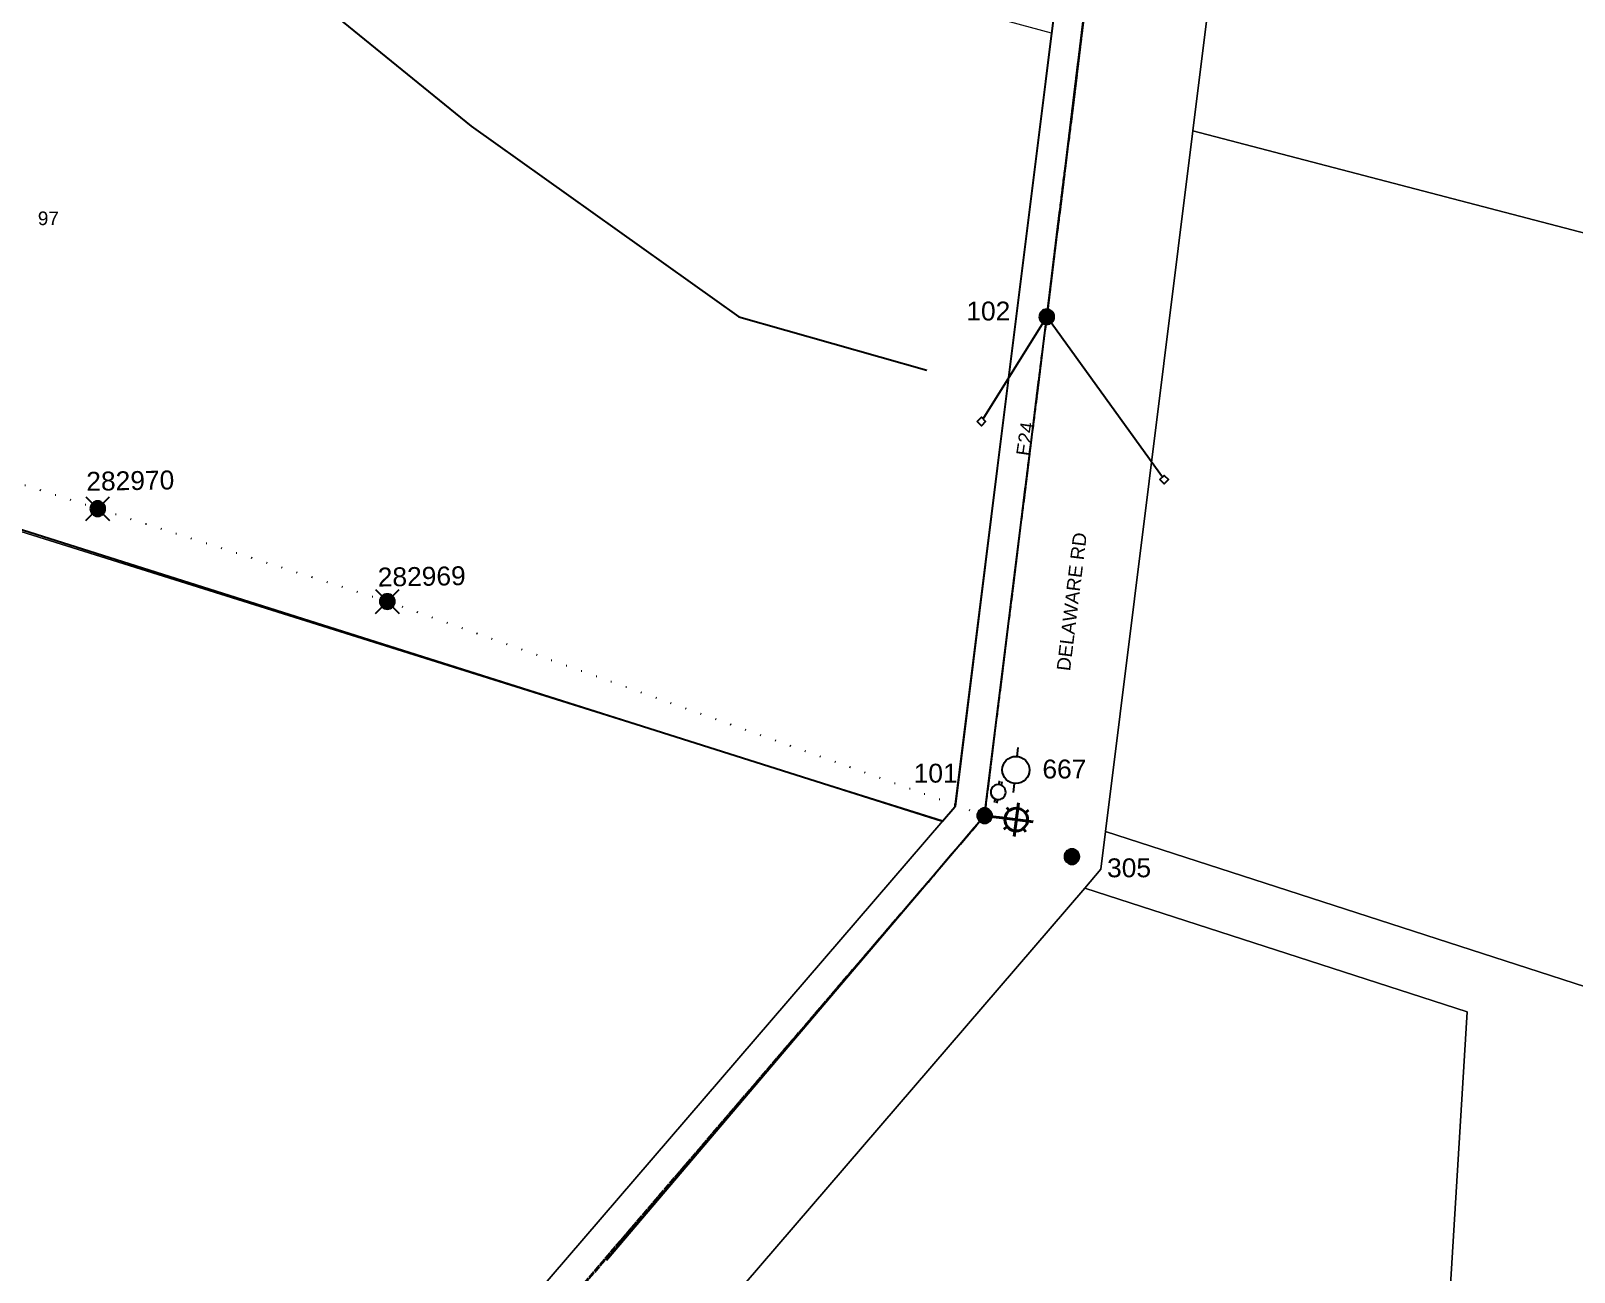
# Model space of a CAD drawing. Header units: metres. Extents: x 298182 to 303780, y 6252504 to 6254878.
# Drawn here: x 299483.2 to 299687.7, y 6253377.1 to 6253541.6 of the extents above; entities that cross this region are included whole.
import ezdxf
from ezdxf.enums import TextEntityAlignment as Align

# ---------------------------------------------------------------- set-up
doc = ezdxf.new("R2010")
doc.units = ezdxf.units.M
doc.linetypes.add('Cable Exist OH', pattern=[1, 1, 0])
doc.linetypes.add('Cable Remove', pattern=[2, 0, -2])
for name, color, linetype in [('_User Miscellaneous1', 7, 'Continuous'), ('_User Miscellaneous2', 7, 'Continuous'), ('Equip_SP_HV_EXT', 7, 'Continuous'), ('Equip_SP_LV_EXT', 7, 'Continuous'), ('Equip_SP_SL_EXT', 7, 'Continuous'), ('Mains_HV_EXT', 7, 'Continuous'), ('Mains_LV_EXT', 7, 'Continuous'), ('Mains_SL_EXT', 7, 'Continuous'), ('OH_Details_SP_MISC', 7, 'Continuous'), ('Services_SP_EXT', 7, 'Continuous'), ('SupportsOH_SP_TR_HV_LV_SL_EXT', 7, 'Continuous'), ('SupportsUG_SP_LV_EXT', 7, 'Continuous')]:
    doc.layers.add(name, color=color, linetype=linetype)
doc.layers.add('Cadastre Land Parcels_SP_EXT', color=7, linetype='Continuous', lineweight=5)
doc.layers.add('Cadastre Roads_SP_EXT', color=7, linetype='Continuous', lineweight=5)
doc.styles.add('iecARIAL', font='arial.ttf', dxfattribs={"height": 2})
doc.styles.add('POLE_LABEL', font='arial.ttf')
doc.styles.get("Standard").update_dxf_attribs({"font": 'arial.ttf'})

# ---------------------------------------------------------------- blocks, each defined once
blk = doc.blocks.new('SL_LANTERN_EXT')
at = {"lineweight": 40}
for p, q in [((0, 1.97), (0, 6.47)), ((-2.25, 4.22), (2.25, 4.22)), ((-1.46, 5.68), (-1.06, 5.28)), ((1.46, 5.68), (1.06, 5.28)), ((-1.46, 2.76), (-1.06, 3.16)), ((0, 0), (0, 2.72)), ((1.46, 2.76), (1.06, 3.16))]:
    blk.add_line(p, q, dxfattribs=at)
blk.add_circle((0, 4.22), 1.5, dxfattribs=at)
at = {"style": 'iecARIAL', "flags": 8}
blk.add_attdef('ASSET_NUM', (1.5, 1.5), '', height=2.5, dxfattribs=at)
for tag, p, height, flags in [('OPERATING_VOLTAGE', (0.98, -1.65), 0.2, 9), ('ORIENTATION', (0.98, -1.85), 0.2, 9), ('OWNED_BY', (0.98, -2.05), 0.2, 9), ('CONSTRUCTED_VOLTAGE', (0.98, -0.65), 0.2, 9), ('CONTROL_TYPE', (0.98, -0.85), 0.2, 9), ('LANTERN_PURPOSE', (0.98, -1.05), 0.2, 9), ('LANTERN_TYPE', (0.98, -1.25), 0.2, 9), ('NO_PHASES', (0.98, -1.45), 0.2, 9), ('LNUMBER', (2.18, -3.25), 2.5, 8), ('STATE', (0.98, -2.25), 0.2, 9), ('USAGE', (0.98, -2.45), 0.2, 9), ('CEXIST', (0.98, -2.65), 0.2, 9), ('CNEW', (0.98, -2.85), 0.2, 9), ('CNUMBER', (0.98, -3.05), 0.2, 9), ('CREMOVE', (0.98, -3.25), 0.2, 9), ('CREPLACE', (0.98, -3.45), 0.2, 9), ('LKINGHEIGHT', (0.98, -3.65), 0.2, 9), ('LBRACKET', (0.98, -3.85), 0.2, 9), ('LBRACKETVOCAB', (0.98, -4.05), 0.2, 9), ('LCATEGORY', (0.98, -4.25), 0.2, 9), ('LCHARGE1', (0.98, -4.45), 0.2, 9), ('LCHARGE1PERCENT', (0.98, -4.65), 0.2, 9), ('LCHARGE2', (0.98, -4.85), 0.2, 9), ('LCHARGE2PERCENT', (0.98, -5.05), 0.2, 9), ('LCHARGE3', (0.98, -5.25), 0.2, 9), ('LCHARGE3PERCENT', (0.98, -5.45), 0.2, 9), ('LEXIST', (0.98, -5.65), 0.2, 9), ('LLAMP', (0.98, -5.85), 0.2, 9), ('LLAMPVOCAB', (0.98, -6.05), 0.2, 9), ('LMAST', (0.98, -6.25), 0.2, 9), ('LMASTVOCAB', (0.98, -6.45), 0.2, 9), ('LNEW', (0.98, -6.65), 0.2, 9), ('LANTNUMBER', (0.98, -6.85), 0.2, 9), ('LOUTREACH', (0.98, -7.25), 0.2, 9), ('LOUTREACHVOCAB', (0.98, -7.45), 0.2, 9), ('LRATECODE', (0.98, -7.65), 0.2, 9), ('LREMOVE', (0.98, -7.85), 0.2, 9), ('LREPLACE', (0.98, -8.05), 0.2, 9), ('LTYPE', (0.98, -8.25), 0.2, 9), ('STREETNAME', (0.98, -9.25), 0.2, 9), ('SUBURB', (0.98, -9.45), 0.2, 1), ('LTYPEVOCAB', (0.98, -8.45), 0.2, 9), ('LEGEND', (0.98, -8.65), 0.2, 9), ('LOCATION', (0.98, -8.85), 0.2, 9), ('NOTES', (0.98, -9.05), 0.2, 9)]:
    blk.add_attdef(tag, p, '', height=height, dxfattribs=dict(flags=flags))
blk = doc.blocks.new('POLE_EXT')
blk.add_hatch(color=256).paths.add_polyline_path([(-1, 0, 1), (1, 0, 1)])
blk.add_lwpolyline([(-1, 0, 1), (1, 0, 1)], format="xyb", close=True)
for tag, height, flags, p in [('pNumber', 2.5, 8, (-17.84, 2.07)), ('OWNED_BY', 0.2, 9, (1.35, -0.4)), ('SPECIAL_USE', 0.2, 9, (1.35, -0.8)), ('STATE', 0.2, 9, (1.35, -1)), ('cLV', 0.2, 9, (1.35, -1.4)), ('hDepth', 0.2, 9, (1.35, -1.6)), ('hDia', 0.2, 9, (1.35, -1.8)), ('cHV', 0.2, 9, (1.35, -2)), ('PARENT', 0.2, 9, (1.35, -0.6)), ('USAGE', 0.2, 9, (1.35, -1.2)), ('cLinedev', 0.2, 9, (1.35, -3.4)), ('pExisting', 0.2, 9, (1.35, -3.8)), ('LBRACKET', 0.2, 9, (1.35, -2.2)), ('LExisting', 0.2, 9, (1.35, -2.4)), ('LANTNUMBER', 0.2, 9, (1.35, -2.6)), ('LOther', 0.2, 9, (1.35, -2.8)), ('LRemove', 0.2, 9, (1.35, -3)), ('LEGEND', 0.2, 9, (1.35, -3.2)), ('LOCATION', 0.2, 9, (1.35, -3.6)), ('PFNUMBER', 0.2, 9, (1.35, -4)), ('pFooting', 0.2, 9, (1.35, -4.4)), ('pNew', 0.2, 9, (1.35, -4.6)), ('pRelocate', 0.2, 9, (1.35, -5)), ('pRemove', 0.2, 9, (1.35, -5.2)), ('pReplace', 0.2, 9, (1.35, -5.4)), ('pStay', 0.2, 9, (1.35, -5.6)), ('pType', 0.2, 9, (1.35, -5.8)), ('cspan', 0.2, 9, (1.35, -6)), ('STREETNAME', 0.2, 9, (1.35, -6.2)), ('NEWPFNUMBER', 0.2, 9, (1.35, -4.2)), ('SUBURB', 0.2, 9, (1.35, -6.4)), ('OPERATED_BY', 0.2, 9, (1.36, -7.01)), ('NOTES', 0.2, 9, (1.35, -6.6)), ('MAINTAINED_BY', 0.2, 9, (1.36, -6.81))]:
    blk.add_attdef(tag, text='', height=height, dxfattribs=dict(flags=flags)).set_placement(p, align=Align.MIDDLE_LEFT)
at = {"style": 'POLE_LABEL'}
for tag, height, flags, p in [('ASSET_NUM', 2.5, 8, (2, 2)), ('STRUCTURE_PLANT_NUMBER', 0.2, 9, (1.35, 0.03)), ('STREET_CODE', 0.2, 9, (1.35, -0.2))]:
    blk.add_attdef(tag, text='', height=height, dxfattribs=dict(at, flags=flags)).set_placement(p, align=Align.MIDDLE_LEFT)
at = {"flags": 1}
blk.add_attdef('Z', (1.35, -7.33), '', height=0.2, dxfattribs=at)
blk = doc.blocks.new('LV_OH_LINKS_OPEN_EXT')
for p, q in [((-0.17, 4.97), (-0.17, 5.46)), ((0.17, 4.97), (0.17, 5.46)), ((-0.17, 3), (-0.17, 2.5)), ((0.17, 3), (0.17, 2.5))]:
    blk.add_line(p, q)
blk.add_lwpolyline([(0, 2.99, 1), (0, 4.98, 1)], format="xyb", close=True)
at = {"flags": 9}
for tag, p in [('ACTUAL_STATUS', (0, 0)), ('CONSTRUCTED_VOLTAGE', (0, -0.2)), ('OPERATING_VOLTAGE', (0, -0.6)), ('ORIENTATION', (0, -0.8)), ('OWNED_BY', (0, -1)), ('STATE', (0, -1.2)), ('SWITCH_TYPE', (0, -1.4)), ('NO_PHASES', (0, -0.4)), ('USAGE', (0, -1.6)), ('LEGEND', (0, -1.8)), ('NOTES', (0, -2))]:
    blk.add_attdef(tag, text='', height=0.2, dxfattribs=at).set_placement(p, align=Align.MIDDLE_LEFT)
at = {"flags": 1}
blk.add_attdef('Z', (0, 0), '', height=0.2, dxfattribs=at)
blk = doc.blocks.new('*U117')
for p, q in [((1.46, 7.93), (2.44, 8.63)), ((-2.44, 5.12), (-1.46, 5.82))]:
    blk.add_line(p, q)
blk.add_circle((0, 6.87), 1.8)
for tag, height, flags, p in [('ASSET_NUM', 2.5, 8, (2, 2)), ('STREET_CODE', 0.2, 9, (1.5, 0)), ('ACTUAL_STATUS', 0.2, 9, (1.5, -0.2)), ('CONSTRUCTED_VOLTAGE', 0.2, 9, (1.5, -0.4)), ('OPERATING_VOLTAGE', 0.2, 9, (1.5, -0.8)), ('ORIENTATION', 0.2, 9, (1.5, -1)), ('OWNED_BY', 0.2, 9, (1.5, -1.2)), ('STATE', 0.2, 9, (1.5, -1.4)), ('SWITCH_TYPE', 0.2, 9, (1.5, -1.6)), ('NO_PHASES', 0.2, 9, (1.5, -0.6)), ('USAGE', 0.2, 9, (1.5, -1.8)), ('LEGEND', 0.2, 9, (1.5, -2)), ('STREETNAME', 0.2, 9, (1.5, -2.4)), ('SUBURB', 0.2, 9, (1.5, -2.6)), ('OPERATED_BY', 0.2, 9, (1.5, -3.2)), ('Z', 0.2, 1, (1.5, -3.6)), ('LOCATION', 0.2, 9, (1.5, -2.2)), ('NOTES', 0.2, 9, (1.5, -2.8)), ('MAINTAINED_BY', 0.2, 9, (1.5, -3)), ('LABEL_ALIGNMENT', 0.2, 9, (1.5, -3.4))]:
    blk.add_attdef(tag, text='', height=height, dxfattribs=dict(flags=flags)).set_placement(p, align=Align.MIDDLE_LEFT)
blk = doc.blocks.new('CCP_EXT')
at = {"flags": 9}
for tag, p in [('STATE', (0, -1.8)), ('NOTES', (0, -2))]:
    blk.add_attdef(tag, text='', height=0.2, dxfattribs=at).set_placement(p, align=Align.MIDDLE_LEFT)
blk.add_wipeout([(0, 0.57), (0.57, 0), (0, -0.57), (-0.57, 0)])
blk.add_lwpolyline([(-0.57, 0), (0, 0.57), (0.57, 0), (0, -0.57), (-0.57, 0)])
at = {"flags": 1}
blk.add_attdef('Z', (0, 0), '', height=0.2, dxfattribs=at)
at = {"flags": 9}
for tag, p in [('CCP_TYPE', (0, 0)), ('CONSTRUCTED_VOLTAGE', (0, -0.2)), ('OPERATING_VOLTAGE', (0, -0.6)), ('ORIENTATION', (0, -0.8)), ('OWNED_BY', (0, -1)), ('NO_PHASES', (0, -0.4)), ('USAGE', (0, -1.2)), ('LEGEND', (0, -1.4)), ('LIFE_SUPPORT', (0, -1.6))]:
    blk.add_attdef(tag, text='', height=0.2, dxfattribs=at).set_placement(p, align=Align.MIDDLE_LEFT)
blk = doc.blocks.new('POLE_DEL')
h = blk.add_hatch(color=256)
edge = h.paths.add_edge_path()
edge.add_arc((0, 0), 1, 180, 360)
edge.add_arc((0, 0), 1, 0, 180)
for p, q in [((-1.58, 1.58), (1.58, -1.58)), ((-1.58, -1.58), (1.58, 1.58))]:
    blk.add_line(p, q)
blk.add_lwpolyline([(-1, 0, 1), (1, 0, 1)], format="xyb", close=True)
for tag, height, flags, p in [('pNumber', 2.5, 8, (0, 2.07)), ('OWNED_BY', 0.2, 9, (0, -0.4)), ('SPECIAL_USE', 0.2, 9, (0, -0.6)), ('STATE', 0.2, 9, (0, -0.8)), ('cLV', 0.2, 9, (0, -1.2)), ('cHV', 0.2, 9, (0, -1.8)), ('USAGE', 0.2, 9, (0, -1)), ('hDepth', 0.2, 9, (0, -1.4)), ('hDia', 0.2, 9, (0, -1.6)), ('LBRACKET', 0.2, 9, (0, -2)), ('cLinedev', 0.2, 9, (0, -3.2)), ('LExisting', 0.2, 9, (0, -2.2)), ('LANTNUMBER', 0.2, 9, (0, -2.4)), ('LOther', 0.2, 9, (0, -2.6)), ('LRemove', 0.2, 9, (0, -2.8)), ('LEGEND', 0.2, 9, (0, -3)), ('pExisting', 0.2, 9, (0, -3.4)), ('PFNUMBER', 0.2, 9, (0, -3.6)), ('NEWPFNUMBER', 0.2, 9, (0, -3.8)), ('pFooting', 0.2, 9, (0, -4)), ('cspan', 0.2, 9, (0, -5.6)), ('SUBURB', 0.2, 9, (0, -5.8)), ('STREETNAME', 0.2, 9, (0, -6)), ('pNew', 0.2, 9, (0, -4.2)), ('pRelocate', 0.2, 9, (0, -4.6)), ('pRemove', 0.2, 9, (0, -4.8)), ('pReplace', 0.2, 9, (0, -5)), ('pStay', 0.2, 9, (0, -5.2)), ('pType', 0.2, 9, (0, -5.4)), ('LOCATION', 0.2, 9, (0, -6.2)), ('NOTES', 0.2, 9, (0, -6.4))]:
    blk.add_attdef(tag, text='', height=height, dxfattribs=dict(flags=flags)).set_placement(p, align=Align.MIDDLE_LEFT)
at = {"flags": 1}
blk.add_attdef('Z', (0, 0), '', height=0.2, dxfattribs=at)
at = {"style": 'POLE_LABEL', "flags": 9}
blk.add_attdef('STREET_CODE', text='', height=0.2, dxfattribs=at).set_placement((0, -0.2), align=Align.MIDDLE_LEFT)

msp = doc.modelspace()

# ---------------------------------------------------------------- linework, layer by layer
at = {"layer": '_User Miscellaneous1', "color": 7, "linetype": 'Continuous'}
for p, q in [((299619.00351, 6253545.84298), (299618.43032, 6253541.26372)), ((299618.43032, 6253541.26372), (299605.59849, 6253438.74868)), ((299284.41496, 6253537.98368), (299603.98803, 6253436.86597)), ((299603.98803, 6253436.86597), (299605.59849, 6253438.74868))]:
    msp.add_line(p, q, dxfattribs=at)
at = {"layer": '_User Miscellaneous2', "color": 252, "linetype": 'Continuous'}
for p, q in [((299478.3431, 6253580.37948), (299541.52715, 6253528.96412)), ((299541.52715, 6253528.96412), (299576.98691, 6253503.67525)), ((299576.98691, 6253503.67525), (299601.88072, 6253496.64549))]:
    msp.add_line(p, q, dxfattribs=at)
at = {"layer": 'Cadastre Land Parcels_SP_EXT', "linetype": 'Continuous'}
for points in [[(299284.35099, 6253537.21803), (298953.03398, 6253641.27297), (298951.61597, 6253629.08801), (298943.70102, 6253560.16304), (298938.182, 6253512.23297), (299107.41201, 6253459.08597), (299276.01902, 6253406.1), (299513.48704, 6253331.52404), (299604.03301, 6253436.88198), (299284.35099, 6253537.21803)], [(299618.43396, 6253541.28), (299308.07104, 6253625.096), (299284.35099, 6253537.21803), (299604.03301, 6253436.88198), (299605.679, 6253438.78404), (299618.43396, 6253541.28)], [(300012.75899, 6253487.98796), (299997.71303, 6253491.51897), (299996.91804, 6253491.70703), (299966.31396, 6253498.889), (299642.93302, 6253574.77202), (299637.13901, 6253528.32797), (299955.17098, 6253445.24902), (299985.47401, 6253437.333), (299986.44196, 6253437.08099), (300005.138, 6253432.209), (300012.75899, 6253487.98796)], [(300005.06601, 6253431.97704), (300005.138, 6253432.209), (299986.44196, 6253437.08099), (299985.47401, 6253437.333), (299955.17098, 6253445.24902), (299637.13901, 6253528.32797), (299625.57698, 6253435.49604), (299864.67404, 6253358.09096), (299933.10399, 6253336.09702), (299933.17201, 6253336.07397), (299962.35799, 6253326.685), (299963.61699, 6253326.28), (299965.49803, 6253325.67501), (299989.50702, 6253317.955), (300005.06601, 6253431.97704)], [(299622.80899, 6253427.99404), (299673.49999, 6253411.58599), (299669.75204, 6253350.02902), (299863.16099, 6253308.67796), (299864.67404, 6253358.09096), (299625.57698, 6253435.49604), (299624.94699, 6253430.48299), (299622.80899, 6253427.99404)], [(299527.72096, 6253317.28703), (299531.22697, 6253312.97004), (299670.42504, 6253293.42601), (299669.75204, 6253350.02902), (299673.49999, 6253411.58599), (299622.80899, 6253427.99404), (299527.72096, 6253317.28703)]]:
    msp.add_lwpolyline(points, close=True, dxfattribs=at)
at = {"layer": 'Mains_HV_EXT', "linetype": 'Cable Exist OH'}
msp.add_lwpolyline([(299440.65799, 6253191.18802), (299448.23596, 6253249.40097), (299561.35298, 6253381.09), (299609.55804, 6253437.57999)], dxfattribs=at)
at = {"layer": 'Mains_LV_EXT', "linetype": 'Cable Exist OH'}
for points in [[(299617.793, 6253503.56602), (299623.20998, 6253547.55796)], [(299609.55804, 6253437.57999), (299561.35298, 6253381.09)]]:
    msp.add_lwpolyline(points, dxfattribs=at)
at = {"layer": 'Mains_SL_EXT', "linetype": 'Cable Exist OH'}
msp.add_lwpolyline([(299505.63802, 6253316.25603), (299561.34798, 6253381.343), (299609.55804, 6253437.57999)], dxfattribs=at)
at = {"layer": 'OH_Details_SP_MISC', "color": 7, "linetype": 'Continuous', "flags": 128}
for points in [[(299609.55798, 6253437.58001), (299617.78602, 6253503.69102), (299623.21006, 6253547.55787)], [(299609.55797, 6253437.58002), (299559.44904, 6253378.62833)]]:
    msp.add_lwpolyline(points, dxfattribs=at)
at = {"layer": 'Services_SP_EXT'}
for points in [[(299609.118, 6253489.82307), (299617.78598, 6253503.69101)], [(299633.3562, 6253482.1143), (299617.78598, 6253503.69101)]]:
    msp.add_lwpolyline(points, dxfattribs=at)

# ---------------------------------------------------------------- block references
at = {"layer": 'Equip_SP_HV_EXT'}
ref = msp.add_blockref('*U117', (299618.82069, 6253439.07362), dxfattribs=dict(at, rotation=48.29943267271073))
ref.add_attrib('ASSET_NUM', '667', dxfattribs={"layer": '0', "height": 2.5}).set_placement((299623.03625, 6253443.76423), align=Align.MIDDLE_RIGHT)
at = {"layer": 'Equip_SP_LV_EXT', "rotation": 345.265632828021}
msp.add_blockref('LV_OH_LINKS_OPEN_EXT', (299610.33938, 6253436.86243), dxfattribs=at)
at = {"layer": 'Equip_SP_SL_EXT', "rotation": 262.8797055555556}
msp.add_blockref('SL_LANTERN_EXT', (299609.55798, 6253437.58001), dxfattribs=at)
at = {"layer": 'SupportsOH_SP_TR_HV_LV_SL_EXT'}
ref = msp.add_blockref('POLE_EXT', (299617.78602, 6253503.69102), dxfattribs=at)
ref.add_attrib('ASSET_NUM', '102', dxfattribs={"layer": '0', "height": 2.5, "style": 'POLE_LABEL'}).set_placement((299612.95439, 6253502.45982), align=Align.BOTTOM_RIGHT)
ref = msp.add_blockref('POLE_EXT', (299492.05168, 6253478.26942), dxfattribs=at)
ref.add_attrib('ASSET_NUM', '282970', dxfattribs={"layer": '0', "height": 2.5, "rotation": 1.0000001, "style": 'POLE_LABEL'}).set_placement((299490.53908, 6253481.88385), align=Align.MIDDLE_LEFT)
ref = msp.add_blockref('POLE_EXT', (299530.42282, 6253465.95543), dxfattribs=at)
ref.add_attrib('ASSET_NUM', '282969', dxfattribs={"layer": '0', "height": 2.5, "rotation": 1.0000001, "style": 'POLE_LABEL'}).set_placement((299529.14931, 6253469.19211), align=Align.MIDDLE_LEFT)
ref = msp.add_blockref('POLE_EXT', (299609.55797, 6253437.58002), dxfattribs=at)
ref.add_attrib('ASSET_NUM', '101', dxfattribs={"layer": '0', "height": 2.5, "style": 'POLE_LABEL'}).set_placement((299605.98094, 6253441.21324), align=Align.BOTTOM_RIGHT)
ref = msp.add_blockref('POLE_EXT', (299621.11999, 6253432.15096), dxfattribs=at)
ref.add_attrib('ASSET_NUM', '305', dxfattribs={"layer": '0', "height": 2.5, "style": 'POLE_LABEL'}).set_placement((299628.68943, 6253431.91979), align=Align.TOP_CENTER)
at = {"layer": 'SupportsUG_SP_LV_EXT'}
for p in [(299492.05168, 6253478.26942), (299530.42282, 6253465.95543)]:
    msp.add_blockref('POLE_DEL', p, dxfattribs=at)

# ---------------------------------------------------------------- texts
at = {"layer": 'Cadastre Land Parcels_SP_EXT'}
msp.add_text('97', height=1.8, dxfattribs=at).set_placement((299484.11357, 6253515.85198))
at = {"layer": 'Cadastre Roads_SP_EXT', "color": 7}
msp.add_text('DELAWARE RD', height=1.8, rotation=83.0101324, dxfattribs=at).set_placement((299620.86909, 6253456.6863))
at = {"layer": 'Mains_LV_EXT'}
msp.add_text('E24', height=1.8, rotation=81.8052133, dxfattribs=at).set_placement((299615.498, 6253485.17403))

# ---------------------------------------------------------------- next in the draw order: block references
at = {"layer": 'Services_SP_EXT'}
for p in [(299609.11802, 6253489.82307), (299633.35624, 6253482.11434)]:
    msp.add_blockref('CCP_EXT', p, dxfattribs=at)

# ---------------------------------------------------------------- next in the draw order: linework, layer by layer
at = {"layer": 'Cadastre Roads_SP_EXT', "linetype": 'Continuous'}
for points in [[(299527.72127, 6253317.28711), (299622.80934, 6253427.99435), (299624.94713, 6253430.48307), (299625.57684, 6253435.49619), (299637.13862, 6253528.32849), (299642.93316, 6253574.77174), (299643.80235, 6253581.73827), (299648.72981, 6253621.19717), (299654.52656, 6253667.62153), (299660.32135, 6253714.02602), (299670.3007, 6253793.83649), (299677.12426, 6253848.74341), (299677.78073, 6253853.83265), (299685.23435, 6253913.71198), (299686.48988, 6253923.69918), (299695.17855, 6253993.51954), (299701.27041, 6254042.63554), (299707.41198, 6254091.71464), (299712.58838, 6254133.30214)], [(299645.16933, 6253754.83149), (299632.61596, 6253654.59449), (299619.6215, 6253550.44643), (299619.03912, 6253545.86495), (299618.43352, 6253541.28011), (299605.67864, 6253438.78399), (299604.03306, 6253436.88153), (299513.48674, 6253331.52421)]]:
    msp.add_lwpolyline(points, dxfattribs=at)
at = {"layer": 'Mains_HV_EXT', "linetype": 'Cable Exist OH'}
msp.add_lwpolyline([(299609.55804, 6253437.57999), (299621.87599, 6253536.23601), (299623.20998, 6253547.55796)], dxfattribs=at)
at = {"layer": 'Mains_LV_EXT', "linetype": 'Cable Exist OH'}
msp.add_lwpolyline([(299609.55804, 6253437.57999), (299617.793, 6253503.56602)], dxfattribs=at)
at = {"layer": 'Mains_SL_EXT', "linetype": 'Cable Exist OH'}
msp.add_lwpolyline([(299609.55804, 6253437.57999), (299617.78599, 6253503.69098), (299623.20998, 6253547.55796)], dxfattribs=at)
at = {"layer": 'OH_Details_SP_MISC', "linetype": 'Cable Remove', "flags": 128}
msp.add_lwpolyline([(299609.55798, 6253437.58002), (299530.42282, 6253465.95543), (299492.05168, 6253478.26942), (299453.17962, 6253490.71945), (299420.09599, 6253501.47283), (299379.7769, 6253513.44881)], dxfattribs=at)

doc.saveas('drawing.dxf')
